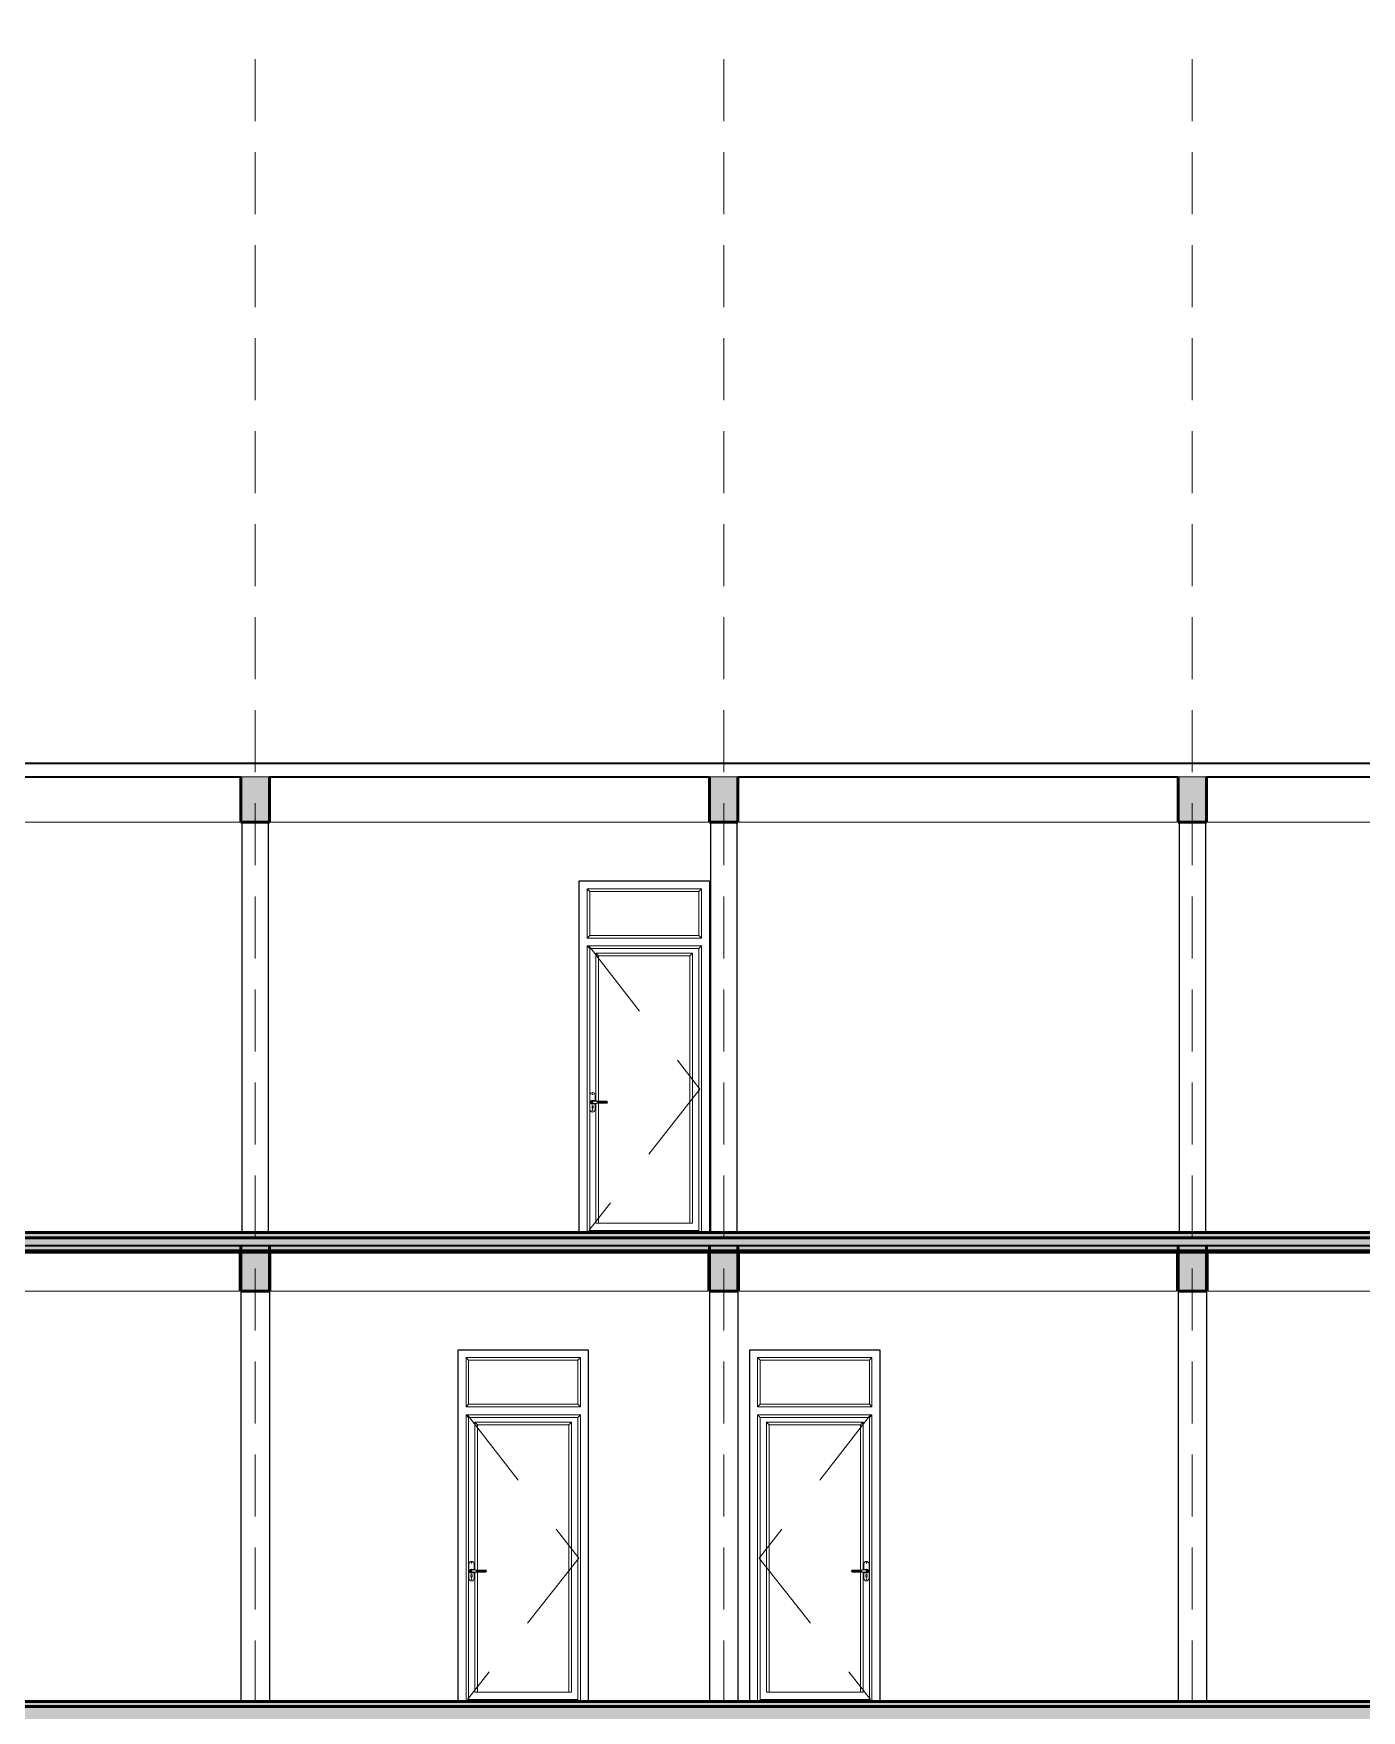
# Model space of a CAD drawing. Header units: millimetres. Extents: x -20510 to 108935, y -243239 to 20306.
# Drawn here: x 82149 to 92349, y -24570 to -11694 of the extents above; entities that cross this region are included whole.
import ezdxf

# ---------------------------------------------------------------- set-up
doc = ezdxf.new("R2010")
doc.units = ezdxf.units.MM
doc.linetypes.add('Centre', pattern=[3175, 635, -476.25, 1587.5, -476.25])
doc.linetypes.add('Hidden', pattern=[714.375, 476.25, -238.125])
for name, color, linetype, lineweight in [('A-DOOR', 2, 'Continuous', 18), ('A-FLOR', 7, 'Continuous', 9), ('A-FLOR-MCUT', 7, 'Continuous', 50), ('A-FLOR-PATT', 8, 'Continuous', 9), ('A-WALL', 7, 'Continuous', 25), ('S-BEAM', 7, 'Continuous', 9), ('S-COLS', 7, 'Continuous', 25), ('S-FNDN', 7, 'Continuous', 9), ('S-GRID', 1, 'Continuous', 9)]:
    doc.layers.add(name, color=color, linetype=linetype, lineweight=lineweight)
pattern_1 = [(0, (69470.77, -26654.615), (304.8, 76.2), [25.146, -203.454, 25.146, -203.454, -1219.2]), (0, (69470.77, -26654.615), (304.8, 76.2), [-457.2, 25.146, -432.054, 25.146, -203.454, -533.4]), (0, (69470.77, -26654.615), (304.8, 76.2), [-1143, 25.146, -127.254, 25.146, -355.854]), (120, (69585.07, -26616.515), (-218.39114, 225.86454), [25.146, -203.454, 25.146, -203.454, -1219.2]), (120, (69585.07, -26616.515), (-218.39114, 225.86454), [-457.2, 25.146, -432.054, 25.146, -203.454, -533.4]), (120, (69585.07, -26616.515), (-218.39114, 225.86454), [-1143, 25.146, -127.254, 25.146, -355.854]), (240, (69623.17, -26464.115), (-86.40886, -302.06454), [25.146, -203.454, 25.146, -203.454, -1219.2]), (240, (69623.17, -26464.115), (-86.40886, -302.06454), [-457.2, 25.146, -432.054, 25.146, -203.454, -533.4]), (240, (69623.17, -26464.115), (-86.40886, -302.06454), [-1143, 25.146, -127.254, 25.146, -355.854])]
pattern_2 = [(50, (69470.77, -26654.6), (546.5526, -47.8174), [57.15, -628.65]), (355, (69470.77, -26654.6), (-105.728, 573.17), [45.72, -502.92]), (100.451, (69516.3, -26658.6), (440.8275, 525.35), [48.57, -534.27]), (46.184, (69470.8, -26502.2), (813.237, -126.128), [85.725, -942.975]), (96.636, (69538.5, -26512.7), (712.207, 742.283), [72.855, -801.405]), (351.184, (69470.8, -26502.2), (712.215, 742.276), [68.58, -754.38]), (21, (69546.97, -26540.3), (454.8433, -306.796), [57.15, -628.65]), (326, (69546.97, -26540.3), (185.406, 552.564), [45.72, -502.92]), (71.451, (69584.87, -26565.9), (640.251, 245.764), [48.57, -534.27]), (37.5, (69470.77, -26654.62), (9.2664, 253.665), [25.146, -471.678, 25.146, -485.394, -504.825]), (37.5, (69470.77, -26654.62), (9.2664, 253.665), [-1007.364, 25.146, -479.679]), (7.5, (69470.77, -26654.62), (200.4594, 300.5414), [25.146, -265.938, 25.146, -460.248, -192.405]), (7.5, (69470.77, -26654.62), (200.4594, 300.5414), [-776.478, 25.146, -167.259]), (327.5, (69300.84, -26654.62), (406.7728, -17.1864), [25.146, -165.354, 25.146, -569.214, -788.67]), (327.5, (69300.84, -26654.62), (406.7728, -17.1864), [-784.86, 25.146, -763.524]), (317.5, (69224.64, -26654.6), (444.388, 76.2803), [25.146, -222.504, 25.146, -369.57, -560.07]), (317.5, (69224.64, -26654.6), (444.388, 76.2803), [-642.366, 25.146, -534.924])]

# ---------------------------------------------------------------- blocks, each defined once
blk = doc.blocks.new('CỬA 1 CÁNH EROWINDOW_có ô chết_ - D4_1000x2200-V8-MẶT CẮT 2-2')
at = {"layer": 'A-DOOR'}
for p, q in [((20471, 10139), (21349, 10139)), ((20471, 10139), (20491, 10119)), ((20471, 9761), (20471, 10139)), ((20471, 9761), (20471, 10139)), ((20471, 10139), (21349, 10139)), ((20491, 10119), (21329, 10119)), ((20491, 10119), (20491, 9781)), ((21329, 10119), (21349, 10139)), ((21329, 10119), (21329, 9781)), ((21349, 10139), (21349, 9761)), ((21349, 10139), (21349, 9761)), ((20491, 9781), (20471, 9761)), ((21349, 9761), (20471, 9761)), ((21349, 9761), (20471, 9761)), ((20491, 9680), (20471, 9700)), ((20471, 7500), (20471, 9700)), ((20471, 9700), (21349, 9700)), ((20471, 9700), (21349, 9700)), ((20471, 7500), (20471, 9700)), ((21329, 9781), (20491, 9781)), ((20491, 7500), (20491, 9680)), ((20491, 9680), (21329, 9680)), ((21329, 9781), (21349, 9761)), ((21329, 9680), (21349, 9700)), ((21329, 9680), (21329, 7500)), ((21349, 9700), (21349, 7500)), ((21349, 9700), (21349, 7500)), ((20559, 9624), (20539, 9644)), ((20539, 8513), (20539, 9644)), ((20539, 9644), (21281, 9644)), ((20539, 8513), (20539, 9644)), ((20539, 9644), (21281, 9644)), ((21261, 9624), (20559, 9624)), ((20559, 9624), (20559, 8508)), ((21261, 9624), (21281, 9644)), ((21261, 7571), (21261, 9624)), ((21281, 9644), (21281, 7571)), ((21281, 9644), (21281, 7571)), ((20493, 8555), (20493, 8445)), ((20539, 8513), (20513, 8513)), ((20538, 8509), (20513, 8509)), ((20533, 8513), (20533, 8555)), ((20548, 8504), (20538, 8509)), ((20549, 8508), (20539, 8513)), ((20619, 8504), (20548, 8504)), ((20619, 8508), (20549, 8508)), ((20509, 8460), (20509, 8471)), ((20510, 8453), (20510, 8458)), ((20510, 8458), (20510, 8453)), ((20511, 8473), (20515, 8473)), ((20513, 8491), (20538, 8491)), ((20513, 8487), (20539, 8487)), ((20516, 8458), (20516, 8453)), ((20516, 8453), (20516, 8458)), ((20517, 8471), (20517, 8460)), ((20533, 8445), (20533, 8487)), ((20538, 8491), (20548, 8496)), ((20539, 8487), (20549, 8492)), ((20539, 7571), (20539, 8487)), ((20539, 7571), (20539, 8487)), ((20548, 8496), (20619, 8496)), ((20549, 8492), (20619, 8492)), ((20559, 8492), (20559, 7571)), ((20491, 7515), (21329, 7515)), ((21281, 7571), (20539, 7571))]:
    blk.add_line(p, q, dxfattribs=at)
at = {"layer": 'A-DOOR', "linetype": 'Centre', "lineweight": 18}
for p, q in [((20483, 9700), (21337, 8600)), ((21337, 8600), (20483, 7515))]:
    blk.add_line(p, q, dxfattribs=at)
at = {"layer": 'A-DOOR', "flags": 128}
for points in [[(20513, 8513), (20512, 8513), (20512, 8513), (20511, 8513), (20511, 8513), (20510, 8513), (20510, 8513), (20509, 8512), (20509, 8512), (20508, 8512), (20508, 8512), (20507, 8512), (20507, 8512), (20507, 8511), (20506, 8511), (20506, 8511), (20505, 8510), (20505, 8510), (20504, 8510), (20504, 8509), (20504, 8509), (20503, 8509), (20503, 8508), (20503, 8508), (20502, 8507), (20502, 8507), (20502, 8507), (20502, 8506), (20501, 8506), (20501, 8505), (20501, 8505), (20501, 8504), (20501, 8504), (20500, 8503), (20500, 8503), (20500, 8502), (20500, 8502), (20500, 8501), (20500, 8501), (20500, 8500), (20500, 8500), (20500, 8499), (20500, 8499), (20500, 8498), (20500, 8498), (20500, 8497), (20500, 8497), (20501, 8496), (20501, 8496), (20501, 8495), (20501, 8495), (20501, 8494), (20502, 8494), (20502, 8493), (20502, 8493), (20502, 8492), (20503, 8492), (20503, 8492), (20503, 8491), (20504, 8491), (20504, 8490), (20505, 8490), (20505, 8490), (20505, 8489), (20506, 8489), (20506, 8489), (20507, 8489), (20507, 8488), (20508, 8488), (20508, 8488), (20509, 8488), (20509, 8488), (20510, 8487), (20510, 8487), (20511, 8487), (20511, 8487), (20512, 8487), (20512, 8487), (20513, 8487), (20513, 8487)], [(20619, 8492), (20619, 8492), (20620, 8492), (20620, 8492), (20620, 8492), (20621, 8492), (20621, 8492), (20621, 8492), (20622, 8492), (20622, 8493), (20622, 8493), (20622, 8493), (20623, 8493), (20623, 8493), (20623, 8493), (20624, 8493), (20624, 8494), (20624, 8494), (20624, 8494), (20625, 8494), (20625, 8494), (20625, 8495), (20625, 8495), (20625, 8495), (20626, 8495), (20626, 8496), (20626, 8496), (20626, 8496), (20626, 8497), (20626, 8497), (20626, 8497), (20627, 8497), (20627, 8498), (20627, 8498), (20627, 8498), (20627, 8499), (20627, 8499), (20627, 8499), (20627, 8500), (20627, 8500), (20627, 8500), (20627, 8501), (20627, 8501), (20627, 8501), (20627, 8502), (20627, 8502), (20627, 8502), (20627, 8502), (20627, 8503), (20626, 8503), (20626, 8503), (20626, 8504), (20626, 8504), (20626, 8504), (20626, 8504), (20625, 8505), (20625, 8505), (20625, 8505), (20625, 8505), (20625, 8506), (20624, 8506), (20624, 8506), (20624, 8506), (20624, 8507), (20623, 8507), (20623, 8507), (20623, 8507), (20623, 8507), (20622, 8507), (20622, 8507), (20622, 8508), (20621, 8508), (20621, 8508), (20621, 8508), (20620, 8508), (20620, 8508), (20620, 8508), (20619, 8508), (20619, 8508), (20619, 8508)]]:
    blk.add_lwpolyline(points, dxfattribs=at)
at = {"layer": 'A-DOOR'}
for centre, radius, start, end in [((20513, 8555), 20, 0, 180), ((20513, 8500), 15, 59.6784, 180), ((20513, 8500), 15, 180, 300.3216), ((20513, 8500), 15, 129.4693, 135), ((20513, 8500), 8.66, 90, 270), ((20513, 8500), 15, 114.4972, 120), ((20513, 8500), 15, 99.6105, 105), ((20513, 8563), 3, 0, 180), ((20513, 8563), 3, 180, 0), ((20513, 8500), 3.02, 0, 180), ((20513, 8500), 3.02, 180, 0), ((20513, 8500), 15, 84.7698, 90), ((20513, 8500), 3.02, 30, 45), ((20513, 8500), 3.02, 315, 330), ((20513, 8500), 15, 69.9569, 75), ((20619, 8500), 3.66, 270, 90), ((20513, 8445), 20, 180, 0), ((20513, 8500), 15, 225, 230.5307), ((20513, 8500), 15, 240, 245.5028), ((20513, 8500), 15, 255, 260.3895), ((20511, 8471), 2.04, 90, 180), ((20510, 8460), 1.99, 180, 268.9596), ((20510, 8460), 1.99, 224.4798, 268.9596), ((20513, 8438), 3, 0, 180), ((20513, 8438), 3, 180, 0), ((20513, 8453), 2.5, 180, 0), ((20513, 8500), 15, 270, 275.2302), ((20515, 8471), 2.04, 0, 90), ((20516, 8460), 1.99, 271.0404, 0), ((20516, 8460), 1.99, 271.0404, 315.5202), ((20513, 8500), 15, 285, 290.0431)]:
    blk.add_arc(centre, radius, start, end, dxfattribs=at)
for points in [[(20539, 8513), (20539, 8513), (20539, 8513), (20538, 8511), (20538, 8509), (20538, 8509)], [(20549, 8508), (20549, 8508), (20549, 8508), (20548, 8506), (20548, 8504), (20548, 8504)], [(20539, 8487), (20539, 8487), (20539, 8487), (20538, 8489), (20538, 8491), (20538, 8491)], [(20549, 8492), (20549, 8492), (20549, 8492), (20548, 8494), (20548, 8496), (20548, 8496)]]:
    blk.add_open_spline(points, degree=3, dxfattribs=at)
blk = doc.blocks.new('CỬA 1 CÁNH EROWINDOW_có ô chết_ - D4_1000x2200-V9-MẶT CẮT 2-2')
at = {"layer": 'A-DOOR'}
for p, q in [((22711, 10139), (23589, 10139)), ((22711, 10139), (22731, 10119)), ((22711, 9761), (22711, 10139)), ((22711, 10139), (23589, 10139)), ((22711, 9761), (22711, 10139)), ((22731, 9781), (22731, 10119)), ((22731, 10119), (23569, 10119)), ((23569, 10119), (23589, 10139)), ((23569, 9781), (23569, 10119)), ((23589, 10139), (23589, 9761)), ((23589, 10139), (23589, 9761)), ((22711, 9761), (22731, 9781)), ((23589, 9761), (22711, 9761)), ((23589, 9761), (22711, 9761)), ((22711, 9700), (23589, 9700)), ((22711, 9700), (22731, 9680)), ((22711, 7500), (22711, 9700)), ((22711, 9700), (23589, 9700)), ((22711, 7500), (22711, 9700)), ((23569, 9781), (22731, 9781)), ((22731, 9680), (23569, 9680)), ((22731, 7500), (22731, 9680)), ((23589, 9761), (23569, 9781)), ((23589, 9700), (23569, 9680)), ((23569, 9680), (23569, 7500)), ((23589, 9700), (23589, 7500)), ((23589, 9700), (23589, 7500)), ((22779, 9644), (23521, 9644)), ((22779, 9644), (22799, 9624)), ((22779, 7571), (22779, 9644)), ((22779, 9644), (23521, 9644)), ((22779, 7571), (22779, 9644)), ((23501, 9624), (22799, 9624)), ((22799, 9624), (22799, 7571)), ((23521, 9644), (23501, 9624)), ((23501, 8508), (23501, 9624)), ((23521, 9644), (23521, 8513)), ((23521, 9644), (23521, 8513)), ((23511, 8508), (23441, 8508)), ((23512, 8504), (23441, 8504)), ((23521, 8513), (23511, 8508)), ((23522, 8509), (23512, 8504)), ((23547, 8513), (23521, 8513)), ((23547, 8509), (23522, 8509)), ((23527, 8555), (23527, 8513)), ((23567, 8445), (23567, 8555)), ((23441, 8496), (23512, 8496)), ((23441, 8492), (23511, 8492)), ((23501, 7571), (23501, 8492)), ((23511, 8492), (23521, 8487)), ((23512, 8496), (23522, 8491)), ((23521, 8487), (23547, 8487)), ((23521, 8487), (23521, 7571)), ((23521, 8487), (23521, 7571)), ((23522, 8491), (23547, 8491)), ((23527, 8487), (23527, 8445)), ((23543, 8460), (23543, 8471)), ((23544, 8453), (23544, 8458)), ((23544, 8458), (23544, 8453)), ((23545, 8473), (23549, 8473)), ((23550, 8458), (23550, 8453)), ((23550, 8453), (23550, 8458)), ((23551, 8471), (23551, 8460)), ((22731, 7515), (23569, 7515)), ((23521, 7571), (22779, 7571))]:
    blk.add_line(p, q, dxfattribs=at)
at = {"layer": 'A-DOOR', "linetype": 'Centre', "lineweight": 18}
for p, q in [((23577, 9700), (22723, 8600)), ((22723, 8600), (23577, 7515))]:
    blk.add_line(p, q, dxfattribs=at)
at = {"layer": 'A-DOOR', "flags": 128}
for points in [[(23441, 8508), (23441, 8508), (23440, 8508), (23440, 8508), (23440, 8508), (23439, 8508), (23439, 8508), (23439, 8508), (23438, 8508), (23438, 8507), (23438, 8507), (23438, 8507), (23437, 8507), (23437, 8507), (23437, 8507), (23436, 8507), (23436, 8506), (23436, 8506), (23436, 8506), (23435, 8506), (23435, 8506), (23435, 8505), (23435, 8505), (23435, 8505), (23434, 8505), (23434, 8504), (23434, 8504), (23434, 8504), (23434, 8503), (23434, 8503), (23434, 8503), (23433, 8503), (23433, 8502), (23433, 8502), (23433, 8502), (23433, 8501), (23433, 8501), (23433, 8501), (23433, 8500), (23433, 8500), (23433, 8500), (23433, 8499), (23433, 8499), (23433, 8499), (23433, 8498), (23433, 8498), (23433, 8498), (23433, 8498), (23433, 8497), (23434, 8497), (23434, 8497), (23434, 8496), (23434, 8496), (23434, 8496), (23434, 8496), (23435, 8495), (23435, 8495), (23435, 8495), (23435, 8495), (23435, 8494), (23436, 8494), (23436, 8494), (23436, 8494), (23436, 8493), (23437, 8493), (23437, 8493), (23437, 8493), (23437, 8493), (23438, 8493), (23438, 8493), (23438, 8492), (23439, 8492), (23439, 8492), (23439, 8492), (23440, 8492), (23440, 8492), (23440, 8492), (23441, 8492), (23441, 8492), (23441, 8492)], [(23547, 8487), (23548, 8487), (23548, 8487), (23549, 8487), (23549, 8487), (23550, 8487), (23550, 8487), (23551, 8488), (23551, 8488), (23552, 8488), (23552, 8488), (23553, 8488), (23553, 8488), (23553, 8489), (23554, 8489), (23554, 8489), (23555, 8490), (23555, 8490), (23556, 8490), (23556, 8491), (23556, 8491), (23557, 8491), (23557, 8492), (23557, 8492), (23558, 8493), (23558, 8493), (23558, 8493), (23558, 8494), (23559, 8494), (23559, 8495), (23559, 8495), (23559, 8496), (23559, 8496), (23560, 8497), (23560, 8497), (23560, 8498), (23560, 8498), (23560, 8499), (23560, 8499), (23560, 8500), (23560, 8500), (23560, 8501), (23560, 8501), (23560, 8502), (23560, 8502), (23560, 8503), (23560, 8503), (23559, 8504), (23559, 8504), (23559, 8505), (23559, 8505), (23559, 8506), (23558, 8506), (23558, 8507), (23558, 8507), (23558, 8508), (23557, 8508), (23557, 8508), (23557, 8509), (23556, 8509), (23556, 8510), (23555, 8510), (23555, 8510), (23555, 8511), (23554, 8511), (23554, 8511), (23553, 8511), (23553, 8512), (23552, 8512), (23552, 8512), (23551, 8512), (23551, 8512), (23550, 8513), (23550, 8513), (23549, 8513), (23549, 8513), (23548, 8513), (23548, 8513), (23547, 8513), (23547, 8513)]]:
    blk.add_lwpolyline(points, dxfattribs=at)
at = {"layer": 'A-DOOR'}
for centre, radius, start, end in [((23441, 8500), 3.66, 90, 270), ((23547, 8555), 20, 360, 180), ((23547, 8500), 15, 0, 120.3216), ((23547, 8500), 15, 239.6784, 0), ((23547, 8500), 15, 105, 110.0431), ((23547, 8563), 3, 0, 180), ((23547, 8563), 3, 180, 0), ((23547, 8500), 3.02, 0, 180), ((23547, 8500), 3.02, 135, 150), ((23547, 8500), 3.02, 180, 0), ((23547, 8500), 3.02, 210, 225), ((23547, 8500), 15, 90, 95.2302), ((23547, 8500), 8.66, 270, 90), ((23547, 8500), 15, 75, 80.3895), ((23547, 8500), 15, 60, 65.5028), ((23547, 8500), 15, 45, 50.5307), ((23547, 8445), 20, 180, 0), ((23547, 8500), 15, 249.9569, 255), ((23545, 8471), 2.04, 90, 180), ((23544, 8460), 1.99, 180, 268.9596), ((23544, 8460), 1.99, 224.4798, 268.9596), ((23547, 8453), 2.5, 180, 0), ((23547, 8438), 3, 0, 180), ((23547, 8438), 3, 180, 0), ((23547, 8500), 15, 264.7698, 270), ((23549, 8471), 2.04, 0, 90), ((23547, 8500), 15, 279.6105, 285), ((23550, 8460), 1.99, 271.0404, 0), ((23550, 8460), 1.99, 271.0404, 315.5202), ((23547, 8500), 15, 294.4972, 300), ((23547, 8500), 15, 309.4693, 315)]:
    blk.add_arc(centre, radius, start, end, dxfattribs=at)
for points, knots in [([(23512, 8504), (23512, 8504), (23512, 8505), (23512, 8506), (23511, 8508), (23511, 8508), (23511, 8508)], [0, 0, 0, 0, 0.166667, 0.333333, 0.666667, 1, 1, 1, 1]), ([(23522, 8509), (23522, 8509), (23522, 8510), (23522, 8511), (23521, 8512), (23521, 8513), (23521, 8513)], [0, 0, 0, 0, 0.1666667, 0.3333333, 0.6666667, 0.8333333, 0.8333333, 0.8333333, 0.8333333]), ([(23512, 8496), (23512, 8496), (23512, 8495), (23512, 8494), (23511, 8492), (23511, 8492), (23511, 8492)], [0, 0, 0, 0, 0.166667, 0.333333, 0.666667, 1, 1, 1, 1]), ([(23522, 8491), (23522, 8491), (23522, 8490), (23522, 8489), (23521, 8488), (23521, 8487), (23521, 8487)], [0, 0, 0, 0, 0.1666667, 0.3333333, 0.6666667, 0.8333333, 0.8333333, 0.8333333, 0.8333333])]:
    blk.add_open_spline(points, degree=3, knots=knots, dxfattribs=at)
for points in [[(23521, 8513), (23521, 8513), (23521, 8513), (23521, 8513)], [(23521, 8487), (23521, 8487), (23521, 8487), (23521, 8487)]]:
    blk.add_open_spline(points, degree=3, dxfattribs=at)
blk = doc.blocks.new('CỬA 1 CÁNH EROWINDOW_có ô chết_ - D4_1000x2200-V11-MẶT CẮT 2-2')
at = {"layer": 'A-DOOR'}
for p, q in [((21401, 13739), (22279, 13739)), ((21401, 13739), (21421, 13719)), ((21401, 13361), (21401, 13739)), ((21401, 13361), (21401, 13739)), ((21401, 13739), (22279, 13739)), ((21421, 13719), (22259, 13719)), ((21421, 13719), (21421, 13381)), ((22259, 13719), (22279, 13739)), ((22259, 13719), (22259, 13381)), ((22279, 13739), (22279, 13361)), ((22279, 13739), (22279, 13361)), ((21421, 13381), (21401, 13361)), ((22279, 13361), (21401, 13361)), ((22279, 13361), (21401, 13361)), ((21421, 13280), (21401, 13300)), ((21401, 11100), (21401, 13300)), ((21401, 13300), (22279, 13300)), ((21401, 13300), (22279, 13300)), ((21401, 11100), (21401, 13300)), ((22259, 13381), (21421, 13381)), ((21421, 11100), (21421, 13280)), ((21421, 13280), (22259, 13280)), ((22259, 13381), (22279, 13361)), ((22259, 13280), (22279, 13300)), ((22259, 13280), (22259, 11100)), ((22279, 13300), (22279, 11100)), ((22279, 13300), (22279, 11100)), ((21489, 13224), (21469, 13244)), ((21469, 12113), (21469, 13244)), ((21469, 13244), (22211, 13244)), ((21469, 12113), (21469, 13244)), ((21469, 13244), (22211, 13244)), ((22191, 13224), (21489, 13224)), ((21489, 13224), (21489, 12108)), ((22191, 13224), (22211, 13244)), ((22191, 11171), (22191, 13224)), ((22211, 13244), (22211, 11171)), ((22211, 13244), (22211, 11171)), ((21423, 12155), (21423, 12045)), ((21469, 12113), (21443, 12113)), ((21468, 12109), (21443, 12109)), ((21463, 12113), (21463, 12155)), ((21478, 12104), (21468, 12109)), ((21479, 12108), (21469, 12113)), ((21549, 12108), (21479, 12108)), ((21439, 12060), (21439, 12071)), ((21440, 12053), (21440, 12058)), ((21440, 12058), (21440, 12053)), ((21441, 12073), (21445, 12073)), ((21443, 12091), (21468, 12091)), ((21443, 12087), (21469, 12087)), ((21446, 12058), (21446, 12053)), ((21446, 12053), (21446, 12058)), ((21447, 12071), (21447, 12060)), ((21463, 12045), (21463, 12087)), ((21468, 12091), (21478, 12096)), ((21469, 12087), (21479, 12092)), ((21469, 11171), (21469, 12087)), ((21469, 11171), (21469, 12087)), ((21549, 12104), (21478, 12104)), ((21478, 12096), (21549, 12096)), ((21479, 12092), (21549, 12092)), ((21489, 12092), (21489, 11171)), ((21421, 11115), (22259, 11115)), ((22211, 11171), (21469, 11171))]:
    blk.add_line(p, q, dxfattribs=at)
at = {"layer": 'A-DOOR', "linetype": 'Centre', "lineweight": 18}
for p, q in [((21413, 13300), (22267, 12200)), ((22267, 12200), (21413, 11115))]:
    blk.add_line(p, q, dxfattribs=at)
at = {"layer": 'A-DOOR', "flags": 128}
for points in [[(21443, 12113), (21442, 12113), (21442, 12113), (21441, 12113), (21441, 12113), (21440, 12113), (21440, 12113), (21439, 12112), (21439, 12112), (21438, 12112), (21438, 12112), (21437, 12112), (21437, 12112), (21437, 12111), (21436, 12111), (21436, 12111), (21435, 12110), (21435, 12110), (21434, 12110), (21434, 12109), (21434, 12109), (21433, 12109), (21433, 12108), (21433, 12108), (21432, 12107), (21432, 12107), (21432, 12107), (21432, 12106), (21431, 12106), (21431, 12105), (21431, 12105), (21431, 12104), (21431, 12104), (21430, 12103), (21430, 12103), (21430, 12102), (21430, 12102), (21430, 12101), (21430, 12101), (21430, 12100), (21430, 12100), (21430, 12099), (21430, 12099), (21430, 12098), (21430, 12098), (21430, 12097), (21430, 12097), (21431, 12096), (21431, 12096), (21431, 12095), (21431, 12095), (21431, 12094), (21432, 12094), (21432, 12093), (21432, 12093), (21432, 12092), (21433, 12092), (21433, 12092), (21433, 12091), (21434, 12091), (21434, 12090), (21435, 12090), (21435, 12090), (21435, 12089), (21436, 12089), (21436, 12089), (21437, 12089), (21437, 12088), (21438, 12088), (21438, 12088), (21439, 12088), (21439, 12088), (21440, 12087), (21440, 12087), (21441, 12087), (21441, 12087), (21442, 12087), (21442, 12087), (21443, 12087), (21443, 12087)], [(21549, 12092), (21549, 12092), (21550, 12092), (21550, 12092), (21550, 12092), (21551, 12092), (21551, 12092), (21551, 12092), (21552, 12092), (21552, 12093), (21552, 12093), (21552, 12093), (21553, 12093), (21553, 12093), (21553, 12093), (21554, 12093), (21554, 12094), (21554, 12094), (21554, 12094), (21555, 12094), (21555, 12094), (21555, 12095), (21555, 12095), (21555, 12095), (21556, 12095), (21556, 12096), (21556, 12096), (21556, 12096), (21556, 12097), (21556, 12097), (21556, 12097), (21557, 12097), (21557, 12098), (21557, 12098), (21557, 12098), (21557, 12099), (21557, 12099), (21557, 12099), (21557, 12100), (21557, 12100), (21557, 12100), (21557, 12101), (21557, 12101), (21557, 12101), (21557, 12102), (21557, 12102), (21557, 12102), (21557, 12102), (21557, 12103), (21556, 12103), (21556, 12103), (21556, 12104), (21556, 12104), (21556, 12104), (21556, 12104), (21555, 12105), (21555, 12105), (21555, 12105), (21555, 12105), (21555, 12106), (21554, 12106), (21554, 12106), (21554, 12106), (21554, 12107), (21553, 12107), (21553, 12107), (21553, 12107), (21553, 12107), (21552, 12107), (21552, 12107), (21552, 12108), (21551, 12108), (21551, 12108), (21551, 12108), (21550, 12108), (21550, 12108), (21550, 12108), (21549, 12108), (21549, 12108), (21549, 12108)]]:
    blk.add_lwpolyline(points, dxfattribs=at)
at = {"layer": 'A-DOOR'}
for centre, radius, start, end in [((21443, 12155), 20, 0, 180), ((21443, 12100), 15, 59.6784, 180), ((21443, 12100), 15, 129.4693, 135), ((21443, 12100), 8.66, 90, 270), ((21443, 12100), 15, 114.4972, 120), ((21443, 12100), 15, 99.6105, 105), ((21443, 12163), 3, 0, 180), ((21443, 12163), 3, 180, 0), ((21443, 12100), 15, 84.7698, 90), ((21443, 12100), 15, 69.9569, 75), ((21443, 12045), 20, 180, 0), ((21443, 12100), 15, 180, 300.3216), ((21443, 12100), 15, 225, 230.5307), ((21443, 12100), 15, 240, 245.5028), ((21443, 12100), 15, 255, 260.3895), ((21441, 12071), 2.04, 90, 180), ((21440, 12060), 1.99, 180, 268.9596), ((21440, 12060), 1.99, 224.4798, 268.9596), ((21443, 12100), 3.02, 0, 180), ((21443, 12100), 3.02, 180, 0), ((21443, 12038), 3, 0, 180), ((21443, 12038), 3, 180, 0), ((21443, 12053), 2.5, 180, 0), ((21443, 12100), 15, 270, 275.2302), ((21443, 12100), 3.02, 30, 45), ((21443, 12100), 3.02, 315.2561, 330), ((21445, 12071), 2.04, 0, 90), ((21446, 12060), 1.99, 271.0404, 0), ((21446, 12060), 1.99, 271.0404, 315.5202), ((21443, 12100), 15, 285, 290.0431), ((21549, 12100), 3.66, 270, 90)]:
    blk.add_arc(centre, radius, start, end, dxfattribs=at)
for points in [[(21469, 12113), (21469, 12113), (21469, 12113), (21468, 12111), (21468, 12109), (21468, 12109)], [(21479, 12108), (21479, 12108), (21479, 12108), (21478, 12106), (21478, 12104), (21478, 12104)], [(21469, 12087), (21469, 12087), (21469, 12087), (21468, 12089), (21468, 12091), (21468, 12091)], [(21479, 12092), (21479, 12092), (21479, 12092), (21478, 12094), (21478, 12096), (21478, 12096)]]:
    blk.add_open_spline(points, degree=3, dxfattribs=at)
blk = doc.blocks.new('M_Concrete-Rectangular-Column - COT220X300-2391839-MẶT CẮT 2-2')
at = {"layer": 'S-COLS'}
for p, q in [((440, 10650), (440, 7500)), ((660, 10650), (660, 7500))]:
    blk.add_line(p, q, dxfattribs=at)
blk = doc.blocks.new('M_Concrete-Rectangular-Column - COT200X250-V17-MẶT CẮT 2-2')
at = {"layer": 'S-COLS'}
for p, q in [((4250, 14250), (4250, 11100)), ((4450, 14250), (4450, 11100))]:
    blk.add_line(p, q, dxfattribs=at)

msp = doc.modelspace()

# ---------------------------------------------------------------- hatches: boundary and pattern name
at = {"layer": 'A-FLOR-PATT', "lineweight": 18}
h = msp.add_hatch(dxfattribs=at)
h.set_pattern_fill('FP_1', color=256, style=0, pattern_type=2)
h.set_pattern_definition(pattern_1)
h.paths.add_polyline_path([(102099.4, -20940), (102262.5, -20940), (102262.5, -20900), (60962, -20900), (60962, -20940), (102004.4, -20940)])
h = msp.add_hatch(dxfattribs=at)
h.set_pattern_fill('FP_4', color=256, style=0, pattern_type=2)
h.set_pattern_definition(pattern_2)
h.paths.add_polyline_path([(88996.1, -21040), (102262.5, -21040), (102262.5, -20940), (60962, -20940), (60962, -21040), (88236.5, -21040)])
h = msp.add_hatch(dxfattribs=at)
h.set_pattern_fill('FP_3', color=256, style=0, pattern_type=2)
h.set_pattern_definition([(0, (69470.77, -26654.6), (476.25, 476.25), [476.25, -476.25]), (0, (69470.77, -26476), (476.25, 476.25), [476.25, -476.25]), (0, (69470.77, -26297.43), (476.25, 476.25), [476.25, -476.25]), (90, (69530.3, -26237.9), (-476.25, 476.25), [476.25, -476.25]), (90, (69708.9, -26237.9), (-476.25, 476.25), [476.25, -476.25]), (90, (69887.5, -26237.9), (-476.25, 476.25), [476.25, -476.25])])
h.paths.add_polyline_path([(101909.5, -21050), (102262.5, -21050), (102262.5, -21040), (60962, -21040), (60962, -21050), (100390.2, -21050)])
h = msp.add_hatch(dxfattribs=at)
h.set_pattern_fill('FP_1', color=256, style=0, pattern_type=2)
h.set_pattern_definition(pattern_1)
h.paths.add_polyline_path([(102099.4, -24540), (102262.5, -24540), (102262.5, -24500), (60962, -24500), (60962, -24540), (101909.5, -24540)])
h = msp.add_hatch(dxfattribs=at)
h.set_pattern_fill('FP_4', color=256, style=0, pattern_type=2)
h.set_pattern_definition(pattern_2)
h.paths.add_polyline_path([(102099.4, -24640), (102262.5, -24640), (102262.5, -24540), (60962, -24540), (60962, -24640), (101909.5, -24640)])
at = {"layer": 'S-BEAM'}
for points in [[(83960, -17750), (83960, -17400), (83740, -17400), (83740, -17750)], [(87560, -17750), (87560, -17400), (87340, -17400), (87340, -17750)], [(91160, -17750), (91160, -17400), (90940, -17400), (90940, -17750)], [(83960, -21350), (83960, -21000), (83740, -21000), (83740, -21350)], [(87560, -21350), (87560, -21000), (87340, -21000), (87340, -21350)], [(91160, -21350), (91160, -21000), (90940, -21000), (90940, -21350)]]:
    msp.add_hatch(color=8, dxfattribs=at).paths.add_polyline_path(points)

# ---------------------------------------------------------------- linework, layer by layer
at = {"layer": 'A-FLOR', "lineweight": 50}
for p, q in [((102262.5, -20900), (60962, -20900)), ((60962, -21050), (102262.5, -21050)), ((102262.5, -24500), (60962, -24500))]:
    msp.add_line(p, q, dxfattribs=at)
at = {"layer": 'A-FLOR-MCUT'}
for p, q in [((102262.5, -20940), (60962, -20940)), ((102262.5, -21040), (60962, -21040)), ((102262.5, -24540), (60962, -24540))]:
    msp.add_line(p, q, dxfattribs=at)
at = {"layer": 'A-WALL'}
for p, q in [((83740, -17650), (83737.3, -17650)), ((83962.7, -17650), (83960, -17650)), ((87340, -17650), (87337.3, -17650)), ((87562.7, -17650), (87560, -17650)), ((90940, -17650), (90937.3, -17650)), ((91162.7, -17650), (91160, -17650)), ((86340, -20900), (86340, -18200)), ((86340, -18200), (87340, -18200)), ((87340, -18200), (87340, -20900)), ((83740, -21250), (83727.3, -21250)), ((83972.7, -21250), (83960, -21250)), ((87340, -21250), (87327.3, -21250)), ((87572.7, -21250), (87560, -21250)), ((90940, -21250), (90927.3, -21250)), ((91172.7, -21250), (91160, -21250)), ((85410, -24500), (85410, -21800)), ((85410, -21800), (86410, -21800)), ((86410, -21800), (86410, -24500)), ((87650, -24500), (87650, -21800)), ((87650, -21800), (88650, -21800)), ((88650, -21800), (88650, -24500))]:
    msp.add_line(p, q, dxfattribs=at)
at = {"layer": 'S-BEAM'}
for p, q in [((83737.3, -17400), (83737.3, -17750)), ((83960, -17400), (83740, -17400)), ((83962.7, -17750), (83962.7, -17400)), ((87337.3, -17400), (87337.3, -17750)), ((87560, -17400), (87340, -17400)), ((87562.7, -17750), (87562.7, -17400)), ((90937.3, -17400), (90937.3, -17750)), ((91160, -17400), (90940, -17400)), ((91162.7, -17750), (91162.7, -17400)), ((80362.7, -17750), (83737.3, -17750)), ((83962.7, -17750), (87337.3, -17750)), ((87562.7, -17750), (90937.3, -17750)), ((91162.7, -17750), (94537.3, -17750)), ((83727.3, -21050), (83727.3, -21350)), ((83737.3, -21050), (83737.3, -21250)), ((83960, -21000), (83740, -21000)), ((83962.7, -21250), (83962.7, -21050)), ((83972.7, -21350), (83972.7, -21050)), ((87327.3, -21050), (87327.3, -21350)), ((87337.3, -21050), (87337.3, -21250)), ((87560, -21000), (87340, -21000)), ((87562.7, -21250), (87562.7, -21050)), ((87572.7, -21350), (87572.7, -21050)), ((90927.3, -21050), (90927.3, -21350)), ((90937.3, -21050), (90937.3, -21250)), ((91160, -21000), (90940, -21000)), ((91162.7, -21250), (91162.7, -21050)), ((91172.7, -21350), (91172.7, -21050)), ((80372.7, -21350), (83727.3, -21350)), ((83972.7, -21350), (87327.3, -21350)), ((87572.7, -21350), (90927.3, -21350)), ((91172.7, -21350), (94527.3, -21350))]:
    msp.add_line(p, q, dxfattribs=at)
at = {"layer": 'S-BEAM', "lineweight": 50}
for p, q in [((83740, -17400), (83740, -17750)), ((83960, -17750), (83960, -17400)), ((87340, -17400), (87340, -17750)), ((87560, -17750), (87560, -17400)), ((90940, -17400), (90940, -17750)), ((91160, -17750), (91160, -17400)), ((83740, -17750), (83960, -17750)), ((87340, -17750), (87560, -17750)), ((90940, -17750), (91160, -17750)), ((83740, -21000), (83740, -21350)), ((83960, -21350), (83960, -21000)), ((87340, -21000), (87340, -21350)), ((87560, -21350), (87560, -21000)), ((90940, -21000), (90940, -21350)), ((91160, -21350), (91160, -21000)), ((83740, -21350), (83960, -21350)), ((87340, -21350), (87560, -21350)), ((90940, -21350), (91160, -21350))]:
    msp.add_line(p, q, dxfattribs=at)
at = {"layer": 'S-FNDN', "lineweight": 35}
for p, q in [((102250, -17300), (69250, -17300)), ((80360, -17400), (83740, -17400)), ((83960, -17400), (87340, -17400)), ((87560, -17400), (90940, -17400)), ((91160, -17400), (94540, -17400)), ((60962, -21000), (102262.5, -21000))]:
    msp.add_line(p, q, dxfattribs=at)
at = {"layer": 'S-FNDN'}
for p, q in [((83740, -17400), (83960, -17400)), ((87340, -17400), (87560, -17400)), ((90940, -17400), (91160, -17400))]:
    msp.add_line(p, q, dxfattribs=at)
at = {"layer": 'S-GRID', "linetype": 'Hidden'}
for p, q in [((83850, -35225.6), (83850, -11693.7)), ((87450, -35225.6), (87450, -11693.7)), ((91050, -35225.6), (91050, -11693.7))]:
    msp.add_line(p, q, dxfattribs=at)

# ---------------------------------------------------------------- block references
at = {"layer": 'A-DOOR'}
for name in ['CỬA 1 CÁNH EROWINDOW_có ô chết_ - D4_1000x2200-V11-MẶT CẮT 2-2', 'CỬA 1 CÁNH EROWINDOW_có ô chết_ - D4_1000x2200-V8-MẶT CẮT 2-2', 'CỬA 1 CÁNH EROWINDOW_có ô chết_ - D4_1000x2200-V9-MẶT CẮT 2-2']:
    msp.add_blockref(name, (65000, -32000), dxfattribs=at)
at = {"layer": 'S-COLS'}
for name, p in [('M_Concrete-Rectangular-Column - COT200X250-V17-MẶT CẮT 2-2', (79500, -32000)), ('M_Concrete-Rectangular-Column - COT200X250-V17-MẶT CẮT 2-2', (83100, -32000)), ('M_Concrete-Rectangular-Column - COT200X250-V17-MẶT CẮT 2-2', (86700, -32000)), ('M_Concrete-Rectangular-Column - COT220X300-2391839-MẶT CẮT 2-2', (83300, -32000)), ('M_Concrete-Rectangular-Column - COT220X300-2391839-MẶT CẮT 2-2', (86900, -32000)), ('M_Concrete-Rectangular-Column - COT220X300-2391839-MẶT CẮT 2-2', (90500, -32000))]:
    msp.add_blockref(name, p, dxfattribs=at)

doc.saveas('drawing.dxf')
